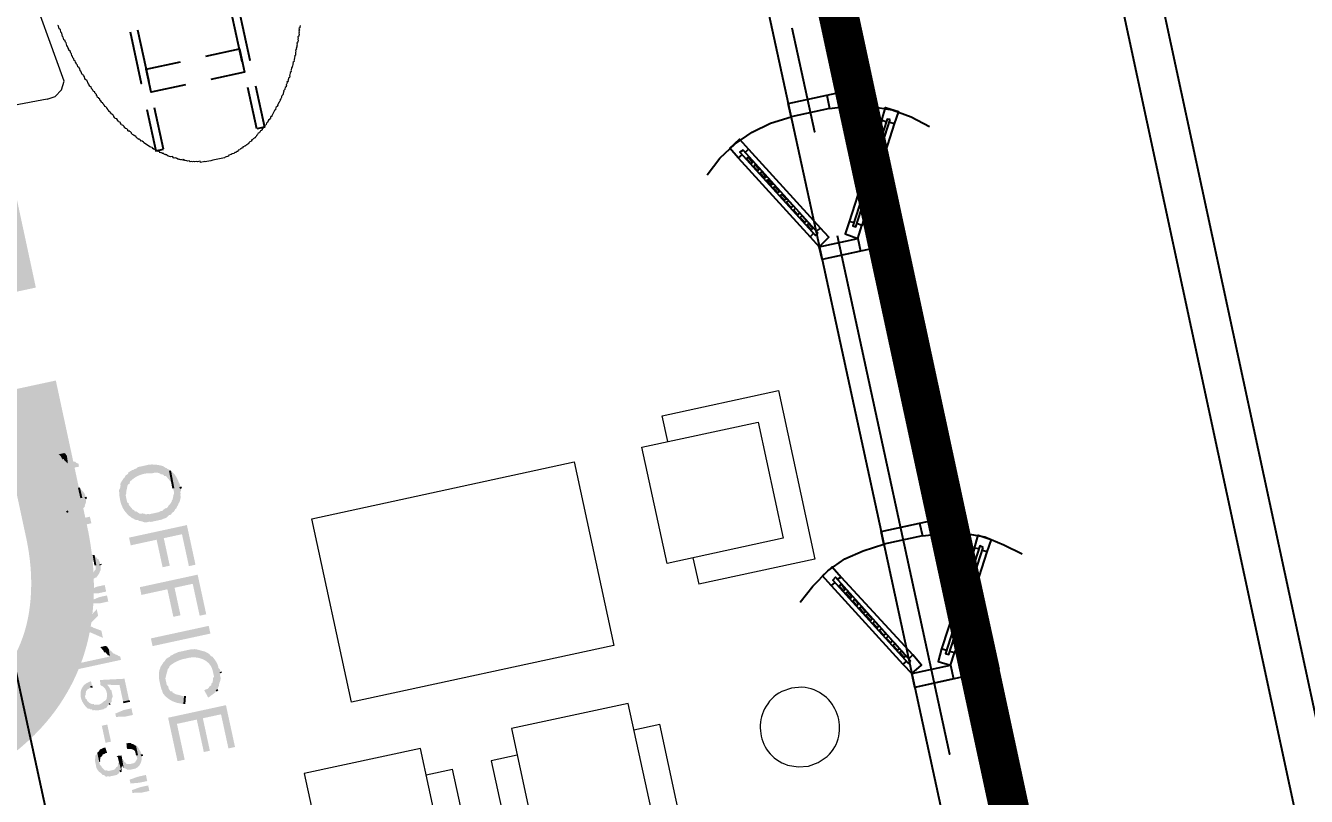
# Model space of a CAD drawing. Header units: inches. Extents: x -48022 to 80112, y -8164 to 5118.
# Drawn here: x 64043.2 to 64236.1, y 1050.1 to 1166.2 of the extents above; entities that cross this region are included whole.
import ezdxf
from ezdxf.xclip import XClip

# ---------------------------------------------------------------- set-up
doc = ezdxf.new("R2010")
doc.units = ezdxf.units.IN
doc.header["$LTSCALE"] = 10
doc.header["$XCLIPFRAME"] = 0
doc.header["$PDMODE"] = 32
doc.linetypes.add('Amconstr', pattern=[9999, 9999, 0])
for name, color, linetype in [('1_DIM', 1, 'Continuous'), ('1_TEXT', 3, 'Continuous'), ('Plot Boundary', 1, 'Continuous'), ('roads & footpath', 161, 'Continuous')]:
    doc.layers.add(name, color=color, linetype=linetype)
doc.styles.add('ARC_IMP 001 1_1', font='ARIALN.TTF', dxfattribs={"height": 0.078125})
doc.styles.get("Standard").update_dxf_attribs({"font": 'sanss___.ttf'})
doc.dimstyles.new('STANDARD_WS', dxfattribs={"dimscale": 180, "dimtxt": 0.18, "dimasz": 0.0625, "dimexe": 0.1875, "dimexo": 0.0625, "dimgap": 0.09375, "dimtad": 0, "dimdec": 0, "dimzin": 3, "dimdsep": 46, "dimlunit": 4, "dimtxsty": 'Standard', "dimblk": 'DOT', "dimcen": 0.09375, "dimadec": 3, "dimazin": 0, "dimtfac": 1, "dimtdec": 0, "dimtofl": 0, "dimtmove": 1, "dimatfit": 3, "dimldrblk": 'CLOSED', "dimfxl": 0, "dimfrac": 2, "dimtolj": 1, "dimtzin": 3, "dimarcsym": 0})

# ---------------------------------------------------------------- blocks, each defined once
blk = doc.blocks.new('pdf plan')
for points in [[(352.71, 417.617), (352.677, 417.601), (352.644, 417.551), (352.627, 417.551), (352.611, 417.518), (352.561, 417.468), (352.545, 417.452), (352.545, 417.452), (352.536, 417.439), (352.528, 417.424), (352.519, 417.408), (352.511, 417.391), (352.502, 417.373), (352.494, 417.354), (352.485, 417.334), (352.477, 417.313), (352.469, 417.292), (352.462, 417.271), (352.454, 417.249), (352.447, 417.227), (352.441, 417.204), (352.435, 417.182), (352.429, 417.16), (352.424, 417.138), (352.42, 417.117), (352.417, 417.096), (352.414, 417.076), (352.412, 417.056), (352.41, 417.038), (352.41, 417.02), (352.411, 417.004), (352.412, 416.989), (352.412, 416.989), (352.412, 416.724), (352.445, 416.658), (352.445, 416.625), (352.462, 416.575), (352.462, 416.542), (352.478, 416.493), (352.495, 416.46), (352.495, 416.426), (352.545, 416.393), (352.578, 416.311), (352.627, 416.278), (352.644, 416.244), (352.693, 416.195), (352.71, 416.178), (352.76, 416.129), (352.793, 416.112), (352.826, 416.112), (352.859, 416.096), (352.908, 416.079), (352.941, 416.046), (352.991, 416.029), (353.057, 416.029), (353.09, 416.013), (353.14, 416.013), (353.14, 416.013), (353.163, 416.011), (353.185, 416.01), (353.208, 416.008), (353.231, 416.008), (353.254, 416.007), (353.276, 416.007), (353.299, 416.008), (353.321, 416.009), (353.344, 416.011), (353.366, 416.013), (353.389, 416.016), (353.411, 416.019), (353.433, 416.023), (353.455, 416.028), (353.477, 416.033), (353.499, 416.039), (353.521, 416.045), (353.542, 416.052), (353.564, 416.06), (353.585, 416.069), (353.606, 416.079), (353.628, 416.089), (353.648, 416.1), (353.669, 416.112), (353.669, 416.112), (353.752, 416.162), (353.785, 416.195), (353.14, 416.195), (353.09, 416.228), (353.057, 416.228), (352.875, 416.311), (352.842, 416.344), (352.826, 416.393), (352.793, 416.393), (352.776, 416.41), (352.776, 416.41), (352.76, 416.437), (352.745, 416.464), (352.731, 416.491), (352.718, 416.518), (352.706, 416.545), (352.695, 416.572), (352.686, 416.599), (352.677, 416.626), (352.669, 416.654), (352.662, 416.681), (352.657, 416.709), (352.652, 416.737), (352.648, 416.765), (352.646, 416.793), (352.644, 416.821), (352.644, 416.85), (352.644, 416.879), (352.646, 416.908), (352.648, 416.937), (352.652, 416.967), (352.657, 416.996), (352.662, 417.027), (352.669, 417.057), (352.677, 417.088), (352.677, 417.088), (352.677, 417.187), (352.71, 417.286), (352.726, 417.303), (352.76, 417.336), (352.776, 417.386), (352.793, 417.402), (352.826, 417.419), (352.842, 417.468), (352.842, 417.468), (352.853, 417.475), (352.863, 417.481), (352.873, 417.486), (352.884, 417.492), (352.894, 417.498), (352.904, 417.503), (352.915, 417.508), (352.925, 417.514), (352.935, 417.519), (352.946, 417.524), (352.956, 417.529), (352.966, 417.535), (352.977, 417.54), (352.987, 417.545), (352.997, 417.55), (353.008, 417.555), (353.018, 417.561), (353.028, 417.566), (353.039, 417.572), (353.049, 417.577), (353.059, 417.583), (353.07, 417.589), (353.08, 417.595), (353.09, 417.601), (353.09, 417.601), (353.239, 417.601)], [(353.239, 417.816), (353.173, 417.816), (353.173, 417.816), (353.154, 417.812), (353.136, 417.808), (353.117, 417.804), (353.099, 417.8), (353.08, 417.796), (353.062, 417.793), (353.044, 417.789), (353.025, 417.785), (353.007, 417.78), (352.989, 417.776), (352.972, 417.771), (352.954, 417.766), (352.936, 417.761), (352.919, 417.755), (352.902, 417.749), (352.885, 417.742), (352.868, 417.735), (352.852, 417.727), (352.836, 417.719), (352.82, 417.71), (352.804, 417.7), (352.789, 417.69), (352.774, 417.679), (352.76, 417.667), (352.76, 417.667), (352.71, 417.617), (353.239, 417.601), (353.372, 417.601), (353.438, 417.568), (353.553, 417.518), (353.587, 417.485), (353.62, 417.468), (353.669, 417.419), (353.686, 417.402), (353.702, 417.369), (353.752, 417.32), (353.768, 417.286), (353.768, 417.237), (353.818, 417.154), (353.818, 417.105), (353.835, 417.038), (353.835, 417.038), (353.835, 417.03), (353.835, 417.022), (353.835, 417.013), (353.835, 417.004), (353.835, 416.995), (353.835, 416.986), (353.835, 416.977), (353.835, 416.967), (353.835, 416.958), (353.835, 416.948), (353.835, 416.939), (353.835, 416.929), (353.835, 416.919), (353.835, 416.909), (353.835, 416.899), (353.835, 416.889), (353.835, 416.879), (353.835, 416.869), (353.835, 416.858), (353.835, 416.848), (353.835, 416.838), (353.835, 416.828), (353.835, 416.817), (353.835, 416.807), (353.835, 416.807), (353.835, 416.757), (353.818, 416.708), (353.818, 416.658), (353.785, 416.608), (353.768, 416.559), (353.768, 416.509), (353.752, 416.476), (353.735, 416.46), (353.686, 416.41), (353.669, 416.393), (353.669, 416.36), (353.62, 416.344), (353.603, 416.311), (353.438, 416.228), (353.388, 416.228), (353.355, 416.195), (353.239, 416.195), (353.785, 416.195), (353.835, 416.228), (353.851, 416.261), (353.901, 416.311), (353.917, 416.344), (353.934, 416.393), (353.967, 416.426), (353.984, 416.476), (354, 416.509), (354.033, 416.559), (354.05, 416.608), (354.05, 416.708), (354.066, 416.757), (354.066, 417.088), (354.05, 417.154), (354.05, 417.187), (354.033, 417.237), (354, 417.286), (353.984, 417.32), (353.984, 417.369), (353.967, 417.386), (353.934, 417.419), (353.917, 417.468), (353.901, 417.485), (353.851, 417.535), (353.835, 417.568), (353.785, 417.601), (353.752, 417.634), (353.702, 417.667), (353.686, 417.683), (353.669, 417.7), (353.537, 417.766), (353.471, 417.766), (353.438, 417.783), (353.388, 417.783), (353.355, 417.816), (353.289, 417.816)], [(355.571, 417.766), (354.38, 417.766), (354.38, 416.029), (354.612, 416.029), (354.612, 416.807), (355.439, 416.807), (355.439, 417.022), (354.612, 417.022), (354.612, 417.568), (355.571, 417.568)], [(357.06, 417.766), (355.869, 417.766), (355.869, 416.029), (356.101, 416.029), (356.101, 416.807), (356.928, 416.807), (356.928, 417.022), (356.101, 417.022), (356.101, 417.568), (357.06, 417.568)], [(357.407, 416.029), (357.639, 416.029), (357.639, 417.766), (357.407, 417.766)], [(358.797, 417.816), (358.73, 417.816), (358.681, 417.783), (358.681, 417.783), (358.664, 417.784), (358.648, 417.785), (358.632, 417.785), (358.616, 417.785), (358.6, 417.783), (358.584, 417.781), (358.569, 417.779), (358.553, 417.775), (358.538, 417.772), (358.523, 417.767), (358.508, 417.763), (358.493, 417.758), (358.478, 417.753), (358.463, 417.747), (358.448, 417.741), (358.433, 417.735), (358.419, 417.729), (358.404, 417.722), (358.389, 417.716), (358.375, 417.709), (358.36, 417.703), (358.346, 417.696), (358.331, 417.69), (358.317, 417.683), (358.317, 417.683), (358.284, 417.634), (358.234, 417.617), (358.234, 417.617), (358.217, 417.601), (358.201, 417.586), (358.186, 417.573), (358.174, 417.56), (358.162, 417.547), (358.152, 417.536), (358.143, 417.524), (358.134, 417.514), (358.127, 417.503), (358.12, 417.493), (358.114, 417.483), (358.108, 417.473), (358.103, 417.462), (358.097, 417.451), (358.092, 417.44), (358.086, 417.429), (358.08, 417.416), (358.074, 417.403), (358.067, 417.389), (358.059, 417.375), (358.051, 417.359), (358.041, 417.341), (358.031, 417.323), (358.019, 417.303), (358.019, 417.303), (358.003, 417.253), (357.986, 417.22), (357.986, 417.171), (357.97, 417.105), (357.97, 417.105), (357.97, 417.09), (357.97, 417.075), (357.97, 417.06), (357.97, 417.045), (357.97, 417.03), (357.97, 417.015), (357.97, 416.999), (357.97, 416.984), (357.97, 416.968), (357.97, 416.952), (357.97, 416.937), (357.97, 416.921), (357.97, 416.904), (357.97, 416.888), (357.97, 416.872), (357.97, 416.856), (357.97, 416.84), (357.97, 416.823), (357.97, 416.807), (357.97, 416.79), (357.97, 416.774), (357.97, 416.757), (357.97, 416.741), (357.97, 416.724), (357.97, 416.724), (357.986, 416.658), (357.986, 416.625), (358.003, 416.575), (358.019, 416.542), (358.019, 416.493), (358.052, 416.46), (358.069, 416.393), (358.085, 416.344), (358.118, 416.311), (358.152, 416.278), (358.168, 416.244), (358.218, 416.195), (358.234, 416.178), (358.764, 416.195), (358.648, 416.195), (358.383, 416.327), (358.367, 416.36), (358.317, 416.393), (358.3, 416.426), (358.3, 416.426), (358.294, 416.437), (358.288, 416.45), (358.282, 416.463), (358.276, 416.478), (358.27, 416.493), (358.264, 416.509), (358.258, 416.526), (358.253, 416.543), (358.247, 416.561), (358.242, 416.58), (358.237, 416.598), (358.232, 416.617), (358.228, 416.635), (358.223, 416.654), (358.219, 416.672), (358.216, 416.69), (358.213, 416.707), (358.21, 416.724), (358.207, 416.74), (358.205, 416.756), (358.203, 416.77), (358.202, 416.784), (358.201, 416.796), (358.201, 416.807), (358.201, 416.807), (358.201, 416.956), (358.201, 416.956), (358.2, 416.993), (358.201, 417.031), (358.205, 417.069), (358.211, 417.107), (358.218, 417.145), (358.228, 417.182), (358.24, 417.219), (358.254, 417.255), (358.27, 417.291), (358.288, 417.325), (358.308, 417.358), (358.329, 417.39), (358.353, 417.42), (358.379, 417.449), (358.406, 417.475), (358.435, 417.5), (358.466, 417.522), (358.499, 417.542), (358.533, 417.559), (358.569, 417.574), (358.607, 417.585), (358.647, 417.594), (358.688, 417.599), (358.73, 417.601), (358.73, 417.601), (358.764, 417.601), (359.293, 417.617), (359.26, 417.634), (359.21, 417.667), (359.194, 417.683), (359.144, 417.7), (359.111, 417.717), (359.061, 417.75), (359.028, 417.766), (358.979, 417.783), (358.879, 417.783), (358.83, 417.816)], [(359.293, 417.617), (358.764, 417.601), (358.896, 417.601), (358.929, 417.568), (358.979, 417.551), (359.028, 417.535), (359.061, 417.518), (359.078, 417.485), (359.127, 417.468), (359.144, 417.419), (359.177, 417.386), (359.21, 417.336), (359.21, 417.303), (359.227, 417.237), (359.458, 417.303), (359.458, 417.32), (359.458, 417.32), (359.454, 417.328), (359.45, 417.336), (359.446, 417.345), (359.442, 417.354), (359.438, 417.363), (359.433, 417.372), (359.429, 417.381), (359.425, 417.39), (359.421, 417.399), (359.417, 417.408), (359.413, 417.418), (359.409, 417.427), (359.404, 417.436), (359.4, 417.446), (359.396, 417.455), (359.392, 417.464), (359.388, 417.473), (359.384, 417.482), (359.38, 417.491), (359.376, 417.5), (359.371, 417.509), (359.367, 417.518), (359.363, 417.526), (359.359, 417.535), (359.359, 417.535), (359.326, 417.568)], [(361.046, 417.766), (359.789, 417.766), (359.789, 416.029), (361.096, 416.029), (361.096, 416.244), (360.021, 416.244), (360.021, 416.84), (360.996, 416.84), (360.996, 417.022), (360.021, 417.022), (360.021, 417.568), (361.046, 417.568)], [(359.276, 416.641), (359.26, 416.575), (359.26, 416.575), (359.252, 416.565), (359.244, 416.554), (359.237, 416.542), (359.23, 416.53), (359.224, 416.518), (359.217, 416.506), (359.211, 416.494), (359.205, 416.481), (359.199, 416.468), (359.193, 416.456), (359.187, 416.443), (359.181, 416.431), (359.175, 416.418), (359.168, 416.406), (359.162, 416.394), (359.154, 416.383), (359.147, 416.372), (359.139, 416.361), (359.13, 416.351), (359.121, 416.342), (359.111, 416.333), (359.101, 416.325), (359.09, 416.317), (359.078, 416.311), (359.078, 416.311), (359.061, 416.311), (359.045, 416.261), (358.962, 416.228), (358.896, 416.228), (358.846, 416.195), (358.764, 416.195), (358.234, 416.178), (358.284, 416.129), (358.317, 416.112), (358.317, 416.112), (358.34, 416.096), (358.363, 416.082), (358.387, 416.07), (358.412, 416.059), (358.436, 416.049), (358.461, 416.041), (358.487, 416.034), (358.512, 416.028), (358.538, 416.023), (358.564, 416.019), (358.59, 416.015), (358.617, 416.013), (358.643, 416.011), (358.67, 416.01), (358.696, 416.009), (358.722, 416.009), (358.749, 416.009), (358.775, 416.01), (358.801, 416.01), (358.827, 416.011), (358.853, 416.012), (358.879, 416.012), (358.904, 416.013), (358.929, 416.013), (358.929, 416.013), (358.979, 416.029), (359.045, 416.029), (359.045, 416.029), (359.069, 416.04), (359.093, 416.052), (359.117, 416.064), (359.14, 416.077), (359.162, 416.091), (359.184, 416.106), (359.205, 416.122), (359.225, 416.138), (359.245, 416.155), (359.265, 416.172), (359.283, 416.191), (359.301, 416.209), (359.318, 416.229), (359.335, 416.249), (359.351, 416.269), (359.366, 416.29), (359.38, 416.312), (359.394, 416.334), (359.406, 416.357), (359.418, 416.38), (359.43, 416.403), (359.44, 416.427), (359.45, 416.451), (359.458, 416.476), (359.458, 416.476), (359.491, 416.542), (359.491, 416.575)], [(352.032, 415.037), (351.933, 415.037), (351.916, 414.987), (351.866, 414.954), (351.85, 414.905), (351.817, 414.888), (351.784, 414.839), (351.767, 414.839), (351.734, 414.822), (351.718, 414.806), (351.668, 414.772), (351.651, 414.756), (351.866, 414.739), (351.866, 413.681), (352.032, 413.681)], [(352.627, 414.905), (352.611, 414.888), (352.578, 414.839), (352.578, 414.822), (352.545, 414.772), (352.545, 414.739), (352.528, 414.723), (352.495, 414.673), (352.495, 414.607), (352.478, 414.574), (352.478, 414.442), (352.462, 414.392), (352.462, 414.21), (352.478, 414.16), (352.478, 414.078), (352.495, 414.045), (352.495, 413.979), (352.528, 413.929), (352.545, 413.912), (352.545, 413.896), (352.561, 413.846), (352.578, 413.83), (352.611, 413.813), (352.627, 413.764), (352.677, 413.747), (352.71, 413.697), (352.76, 413.697), (352.793, 413.681), (352.826, 413.681), (352.826, 413.681), (352.838, 413.675), (352.851, 413.67), (352.864, 413.666), (352.878, 413.663), (352.891, 413.66), (352.905, 413.658), (352.919, 413.657), (352.934, 413.656), (352.948, 413.656), (352.962, 413.657), (352.977, 413.658), (352.991, 413.66), (353.006, 413.662), (353.02, 413.665), (353.034, 413.669), (353.049, 413.672), (353.063, 413.676), (353.077, 413.681), (353.091, 413.686), (353.104, 413.691), (353.118, 413.696), (353.131, 413.702), (353.144, 413.708), (353.157, 413.714), (353.157, 413.714), (353.173, 413.747), (353.223, 413.764), (353.239, 413.78), (352.908, 413.78), (352.859, 413.813), (352.826, 413.813), (352.793, 413.83), (352.793, 413.846), (352.76, 413.863), (352.76, 413.863), (352.744, 413.88), (352.729, 413.898), (352.715, 413.917), (352.703, 413.936), (352.692, 413.957), (352.683, 413.977), (352.675, 413.999), (352.668, 414.021), (352.662, 414.043), (352.658, 414.065), (352.655, 414.088), (352.654, 414.111), (352.654, 414.134), (352.656, 414.156), (352.659, 414.179), (352.664, 414.201), (352.67, 414.223), (352.678, 414.244), (352.688, 414.265), (352.699, 414.285), (352.711, 414.305), (352.726, 414.324), (352.742, 414.342), (352.76, 414.359), (352.76, 414.359), (352.776, 414.375), (352.627, 414.375), (352.627, 414.491), (352.644, 414.524), (352.644, 414.64), (352.677, 414.657), (352.677, 414.69), (352.693, 414.723), (352.693, 414.723), (352.703, 414.737), (352.712, 414.749), (352.719, 414.76), (352.726, 414.77), (352.732, 414.778), (352.738, 414.786), (352.743, 414.793), (352.747, 414.799), (352.752, 414.804), (352.756, 414.809), (352.76, 414.814), (352.764, 414.818), (352.768, 414.822), (352.772, 414.826), (352.777, 414.83), (352.783, 414.834), (352.789, 414.839), (352.796, 414.844), (352.803, 414.849), (352.812, 414.855), (352.822, 414.862), (352.833, 414.87), (352.845, 414.878), (352.859, 414.888), (352.859, 414.888), (352.908, 414.888), (352.941, 414.905)], [(352.941, 415.037), (352.925, 415.037), (352.925, 415.037), (352.914, 415.037), (352.904, 415.036), (352.893, 415.035), (352.881, 415.033), (352.87, 415.031), (352.858, 415.028), (352.847, 415.025), (352.835, 415.022), (352.823, 415.018), (352.812, 415.014), (352.8, 415.009), (352.789, 415.004), (352.777, 414.999), (352.766, 414.993), (352.755, 414.987), (352.745, 414.981), (352.735, 414.974), (352.725, 414.967), (352.716, 414.96), (352.707, 414.953), (352.698, 414.945), (352.691, 414.937), (352.683, 414.929), (352.677, 414.921), (352.677, 414.921), (352.627, 414.905), (352.941, 414.905), (352.991, 414.888), (353.008, 414.888), (353.057, 414.872), (353.074, 414.839), (353.107, 414.822), (353.14, 414.806), (353.14, 414.756), (353.157, 414.739), (353.173, 414.673), (353.322, 414.69), (353.322, 414.756), (353.305, 414.806), (353.305, 414.822), (353.289, 414.872), (353.256, 414.888), (353.239, 414.921), (353.223, 414.954), (353.206, 414.954), (353.157, 414.971), (353.14, 414.987), (353.09, 415.021), (353.074, 415.021), (353.024, 415.037), (352.991, 415.037)], [(353.587, 414.541), (353.537, 414.806), (353.537, 415.037), (353.735, 415.037), (353.735, 414.806), (353.686, 414.541)], [(354.662, 414.905), (354.645, 414.872), (354.612, 414.839), (354.595, 414.806), (354.595, 414.756), (354.579, 414.739), (354.579, 414.723), (354.562, 414.69), (354.562, 414.64), (354.529, 414.59), (354.529, 414.59), (354.529, 414.582), (354.529, 414.574), (354.529, 414.566), (354.529, 414.557), (354.529, 414.549), (354.529, 414.541), (354.529, 414.533), (354.529, 414.524), (354.529, 414.516), (354.529, 414.508), (354.529, 414.5), (354.529, 414.491), (354.529, 414.483), (354.529, 414.475), (354.529, 414.466), (354.529, 414.458), (354.529, 414.45), (354.529, 414.442), (354.529, 414.433), (354.529, 414.425), (354.529, 414.417), (354.529, 414.409), (354.529, 414.4), (354.529, 414.392), (354.529, 414.392), (354.529, 414.227), (354.529, 414.227), (354.528, 414.205), (354.526, 414.186), (354.526, 414.17), (354.526, 414.156), (354.527, 414.143), (354.528, 414.133), (354.529, 414.123), (354.531, 414.116), (354.533, 414.109), (354.535, 414.104), (354.537, 414.099), (354.54, 414.094), (354.542, 414.09), (354.545, 414.086), (354.548, 414.083), (354.55, 414.078), (354.553, 414.074), (354.555, 414.068), (354.557, 414.062), (354.559, 414.055), (354.56, 414.047), (354.561, 414.037), (354.562, 414.025), (354.562, 414.012), (354.562, 414.012), (354.579, 413.995), (354.579, 413.962), (354.595, 413.929), (354.595, 413.896), (354.612, 413.863), (354.612, 413.846), (354.645, 413.83), (354.662, 413.813), (354.695, 413.764), (354.728, 413.714), (354.744, 413.714), (354.794, 413.697), (354.794, 413.697), (354.798, 413.693), (354.803, 413.69), (354.808, 413.686), (354.813, 413.683), (354.819, 413.681), (354.824, 413.678), (354.831, 413.676), (354.837, 413.674), (354.843, 413.672), (354.85, 413.671), (354.857, 413.67), (354.864, 413.668), (354.872, 413.667), (354.879, 413.667), (354.887, 413.666), (354.894, 413.665), (354.902, 413.665), (354.91, 413.665), (354.918, 413.665), (354.926, 413.664), (354.935, 413.664), (354.943, 413.664), (354.951, 413.664), (354.959, 413.664), (354.959, 413.664), (355.042, 413.664), (355.092, 413.681), (355.125, 413.681), (355.141, 413.697), (355.191, 413.714), (355.207, 413.747), (355.257, 413.764), (355.274, 413.78), (354.959, 413.78), (354.91, 413.813), (354.893, 413.813), (354.844, 413.83), (354.827, 413.846), (354.811, 413.863), (354.761, 413.912), (354.761, 413.929), (354.744, 413.962), (354.744, 413.979), (354.728, 413.995), (354.728, 413.995), (354.728, 414.012), (354.727, 414.027), (354.726, 414.04), (354.725, 414.05), (354.724, 414.059), (354.723, 414.066), (354.721, 414.073), (354.719, 414.078), (354.717, 414.082), (354.715, 414.086), (354.713, 414.09), (354.711, 414.094), (354.709, 414.099), (354.707, 414.104), (354.705, 414.109), (354.703, 414.116), (354.702, 414.125), (354.7, 414.135), (354.698, 414.146), (354.697, 414.16), (354.696, 414.177), (354.695, 414.196), (354.695, 414.218), (354.695, 414.243), (354.695, 414.243), (354.695, 414.425), (354.695, 414.425), (354.695, 414.456), (354.695, 414.482), (354.696, 414.504), (354.697, 414.522), (354.698, 414.536), (354.7, 414.548), (354.702, 414.556), (354.703, 414.563), (354.705, 414.568), (354.707, 414.571), (354.709, 414.573), (354.711, 414.574), (354.713, 414.575), (354.715, 414.576), (354.717, 414.577), (354.719, 414.579), (354.721, 414.583), (354.723, 414.588), (354.724, 414.595), (354.725, 414.604), (354.726, 414.616), (354.727, 414.632), (354.728, 414.65), (354.728, 414.673), (354.728, 414.673), (354.744, 414.69), (354.744, 414.739), (354.761, 414.756), (354.761, 414.772), (354.794, 414.806), (354.827, 414.839), (354.844, 414.872), (354.893, 414.888), (354.959, 414.888)], [(354.959, 415.037), (354.893, 415.037), (354.844, 415.021), (354.811, 415.021), (354.794, 414.987), (354.744, 414.971), (354.728, 414.954), (354.678, 414.921), (354.662, 414.905), (354.959, 414.888), (355.042, 414.888), (355.092, 414.872), (355.108, 414.839), (355.125, 414.822), (355.174, 414.772), (355.174, 414.756), (355.191, 414.739), (355.191, 414.723), (355.207, 414.69), (355.207, 414.607), (355.224, 414.59), (355.224, 414.392), (355.224, 414.392), (355.224, 414.382), (355.224, 414.371), (355.224, 414.361), (355.224, 414.351), (355.224, 414.34), (355.224, 414.33), (355.224, 414.32), (355.224, 414.309), (355.224, 414.299), (355.224, 414.289), (355.224, 414.278), (355.224, 414.268), (355.224, 414.258), (355.224, 414.247), (355.224, 414.237), (355.224, 414.227), (355.224, 414.216), (355.224, 414.206), (355.224, 414.196), (355.224, 414.185), (355.224, 414.175), (355.224, 414.165), (355.224, 414.154), (355.224, 414.144), (355.224, 414.144), (355.224, 414.111), (355.207, 414.061), (355.207, 414.061), (355.209, 414.05), (355.211, 414.04), (355.212, 414.031), (355.213, 414.024), (355.214, 414.018), (355.214, 414.012), (355.214, 414.008), (355.214, 414.004), (355.213, 414.001), (355.212, 413.998), (355.211, 413.996), (355.21, 413.993), (355.208, 413.99), (355.206, 413.987), (355.204, 413.984), (355.201, 413.98), (355.199, 413.976), (355.196, 413.971), (355.193, 413.964), (355.189, 413.957), (355.186, 413.948), (355.182, 413.938), (355.178, 413.926), (355.174, 413.912), (355.174, 413.912), (355.141, 413.896), (355.125, 413.863), (355.108, 413.83), (355.059, 413.83), (355.042, 413.813), (354.992, 413.78), (354.959, 413.78), (355.274, 413.78), (355.29, 413.83), (355.323, 413.846), (355.323, 413.896), (355.34, 413.929), (355.356, 413.962), (355.356, 413.995), (355.373, 414.045), (355.373, 414.111), (355.406, 414.144), (355.406, 414.144), (355.406, 414.156), (355.406, 414.168), (355.406, 414.18), (355.406, 414.192), (355.406, 414.204), (355.406, 414.216), (355.406, 414.227), (355.406, 414.239), (355.406, 414.25), (355.406, 414.262), (355.406, 414.273), (355.406, 414.285), (355.406, 414.296), (355.406, 414.307), (355.406, 414.319), (355.406, 414.33), (355.406, 414.342), (355.406, 414.353), (355.406, 414.365), (355.406, 414.377), (355.406, 414.389), (355.406, 414.401), (355.406, 414.413), (355.406, 414.425), (355.406, 414.425), (355.406, 414.574), (355.373, 414.607), (355.373, 414.657), (355.356, 414.69), (355.356, 414.739), (355.34, 414.756), (355.323, 414.806), (355.323, 414.839), (355.323, 414.839), (355.308, 414.856), (355.294, 414.871), (355.283, 414.884), (355.273, 414.896), (355.264, 414.905), (355.257, 414.914), (355.251, 414.92), (355.246, 414.926), (355.242, 414.931), (355.238, 414.935), (355.234, 414.939), (355.23, 414.942), (355.227, 414.945), (355.223, 414.948), (355.218, 414.951), (355.213, 414.955), (355.207, 414.959), (355.2, 414.964), (355.192, 414.97), (355.182, 414.977), (355.171, 414.986), (355.157, 414.995), (355.142, 415.007), (355.125, 415.021), (355.125, 415.021), (355.092, 415.021), (355.042, 415.037), (354.992, 415.037)], [(355.786, 415.037), (355.588, 415.037), (355.588, 414.806), (355.637, 414.541), (355.737, 414.541), (355.786, 414.806)], [(356.084, 415.037), (355.902, 415.037), (355.902, 414.806), (355.952, 414.541), (356.034, 414.541), (356.084, 414.806)], [(357.837, 415.037), (357.738, 415.037), (357.705, 414.987), (357.688, 414.971), (357.672, 414.954), (357.639, 414.905), (357.622, 414.888), (357.589, 414.839), (357.556, 414.839), (357.523, 414.806), (357.473, 414.772), (357.457, 414.756), (357.672, 414.739), (357.672, 413.681), (357.837, 413.681)], [(359.078, 415.021), (358.4, 415.021), (358.284, 414.309), (358.433, 414.293), (358.449, 414.309), (358.449, 414.309), (358.458, 414.319), (358.466, 414.329), (358.474, 414.338), (358.483, 414.347), (358.491, 414.355), (358.499, 414.362), (358.508, 414.369), (358.517, 414.376), (358.525, 414.382), (358.534, 414.388), (358.543, 414.393), (358.553, 414.398), (358.562, 414.403), (358.572, 414.407), (358.581, 414.41), (358.591, 414.413), (358.602, 414.416), (358.612, 414.419), (358.623, 414.421), (358.634, 414.422), (358.645, 414.424), (358.657, 414.424), (358.669, 414.425), (358.681, 414.425), (358.681, 414.425), (359.028, 414.442), (358.995, 414.491), (358.466, 414.491), (358.549, 414.839), (359.078, 414.839)], [(359.342, 414.541), (359.293, 414.806), (359.293, 415.037), (359.491, 415.037), (359.491, 414.806), (359.442, 414.541)], [(360.384, 414.905), (360.351, 414.888), (360.335, 414.872), (360.318, 414.822), (360.285, 414.806), (360.269, 414.756), (360.269, 414.673), (360.418, 414.657), (360.434, 414.673), (360.434, 414.673), (360.438, 414.691), (360.442, 414.708), (360.446, 414.724), (360.45, 414.74), (360.454, 414.754), (360.458, 414.767), (360.462, 414.78), (360.467, 414.791), (360.472, 414.802), (360.478, 414.812), (360.483, 414.822), (360.49, 414.83), (360.497, 414.838), (360.505, 414.846), (360.513, 414.852), (360.522, 414.858), (360.532, 414.864), (360.543, 414.869), (360.555, 414.873), (360.568, 414.877), (360.583, 414.88), (360.598, 414.883), (360.615, 414.886), (360.633, 414.888), (360.633, 414.888), (360.666, 414.905)], [(360.666, 415.037), (360.633, 415.037), (360.633, 415.037), (360.626, 415.035), (360.618, 415.033), (360.61, 415.03), (360.6, 415.028), (360.591, 415.025), (360.58, 415.022), (360.569, 415.019), (360.558, 415.016), (360.546, 415.012), (360.534, 415.009), (360.522, 415.005), (360.511, 415.002), (360.499, 414.998), (360.487, 414.995), (360.476, 414.991), (360.465, 414.987), (360.454, 414.983), (360.444, 414.979), (360.435, 414.975), (360.426, 414.971), (360.418, 414.967), (360.412, 414.963), (360.406, 414.959), (360.401, 414.954), (360.401, 414.954), (360.384, 414.905), (360.666, 414.905), (360.699, 414.888), (360.699, 414.888), (360.712, 414.888), (360.724, 414.888), (360.734, 414.889), (360.743, 414.889), (360.751, 414.889), (360.757, 414.89), (360.762, 414.89), (360.767, 414.889), (360.771, 414.889), (360.774, 414.888), (360.777, 414.887), (360.779, 414.886), (360.782, 414.884), (360.785, 414.882), (360.787, 414.879), (360.791, 414.876), (360.794, 414.872), (360.799, 414.867), (360.804, 414.862), (360.81, 414.856), (360.817, 414.849), (360.826, 414.841), (360.836, 414.832), (360.848, 414.822), (360.848, 414.822), (360.864, 414.806), (360.881, 414.756), (360.881, 414.64), (360.864, 414.59), (360.864, 414.574), (360.848, 414.541), (360.798, 414.524), (360.798, 414.508), (360.765, 414.491), (360.732, 414.491), (360.699, 414.458), (360.616, 414.458), (360.947, 414.442), (360.963, 414.458), (360.996, 414.508), (361.013, 414.524), (361.029, 414.541), (361.029, 414.574), (361.046, 414.607), (361.046, 414.772), (361.029, 414.822), (361.029, 414.822), (361.025, 414.834), (361.02, 414.846), (361.013, 414.858), (361.007, 414.87), (360.999, 414.881), (360.991, 414.893), (360.982, 414.903), (360.973, 414.914), (360.963, 414.924), (360.952, 414.934), (360.941, 414.943), (360.93, 414.952), (360.919, 414.961), (360.907, 414.969), (360.895, 414.977), (360.882, 414.984), (360.87, 414.99), (360.857, 414.996), (360.845, 415.002), (360.832, 415.007), (360.819, 415.011), (360.806, 415.015), (360.794, 415.018), (360.781, 415.021), (360.781, 415.021), (360.732, 415.037), (360.715, 415.037)], [(361.476, 415.037), (361.294, 415.037), (361.294, 414.806), (361.327, 414.541), (361.443, 414.541), (361.476, 414.806)], [(361.774, 415.037), (361.608, 415.037), (361.608, 414.806), (361.641, 414.541), (361.724, 414.541), (361.774, 414.806)], [(351.651, 414.756), (351.618, 414.739), (351.569, 414.723), (351.552, 414.69), (351.552, 414.524), (351.569, 414.541), (351.618, 414.574), (351.651, 414.59), (351.668, 414.59), (351.718, 414.607), (351.718, 414.64), (351.767, 414.657), (351.784, 414.673), (351.817, 414.69), (351.85, 414.723), (351.866, 414.739)], [(352.975, 414.541), (352.842, 414.541), (352.826, 414.524), (352.776, 414.508), (352.76, 414.508), (352.726, 414.491), (352.71, 414.458), (352.677, 414.442), (352.644, 414.392), (352.627, 414.375), (352.826, 414.375), (352.859, 414.392), (352.925, 414.392), (353.239, 414.442), (353.223, 414.442), (353.206, 414.491), (353.157, 414.508), (353.14, 414.508), (353.09, 414.524), (353.074, 414.541), (352.991, 414.541)], [(356.431, 414.657), (356.233, 414.657), (356.564, 414.194), (356.646, 414.061), (356.713, 413.979), (356.911, 413.681), (357.11, 413.681), (356.762, 414.194), (356.646, 414.309), (356.646, 414.342), (356.63, 414.359), (356.613, 414.392), (356.58, 414.425)], [(357.093, 414.657), (356.878, 414.657), (356.729, 414.425), (356.713, 414.425), (356.696, 414.375), (356.68, 414.359), (356.646, 414.309), (356.762, 414.194)], [(357.457, 414.756), (357.374, 414.723), (357.341, 414.69), (357.341, 414.524), (357.374, 414.541), (357.457, 414.59), (357.473, 414.59), (357.523, 414.607), (357.523, 414.64), (357.556, 414.657), (357.589, 414.673), (357.622, 414.69), (357.639, 414.723), (357.672, 414.739)], [(358.73, 414.574), (358.648, 414.574), (358.615, 414.541), (358.582, 414.541), (358.532, 414.524), (358.515, 414.508), (358.466, 414.491), (358.995, 414.491), (358.979, 414.508), (358.929, 414.524), (358.912, 414.524), (358.83, 414.574), (358.764, 414.574)], [(353.239, 414.442), (352.925, 414.392), (353.024, 414.392), (353.057, 414.375), (353.09, 414.359), (353.107, 414.342), (353.107, 414.309), (353.14, 414.293), (353.157, 414.243), (353.173, 414.227), (353.173, 413.995), (353.157, 413.979), (353.157, 413.929), (353.14, 413.912), (353.107, 413.863), (353.09, 413.863), (353.074, 413.83), (353.024, 413.813), (353.008, 413.813), (352.975, 413.78), (352.925, 413.78), (353.239, 413.78), (353.239, 413.78), (353.255, 413.799), (353.27, 413.82), (353.283, 413.842), (353.296, 413.865), (353.307, 413.89), (353.317, 413.915), (353.325, 413.941), (353.333, 413.967), (353.339, 413.995), (353.344, 414.022), (353.348, 414.05), (353.351, 414.078), (353.352, 414.106), (353.353, 414.133), (353.352, 414.161), (353.349, 414.188), (353.346, 414.215), (353.342, 414.241), (353.336, 414.266), (353.329, 414.29), (353.321, 414.313), (353.311, 414.335), (353.301, 414.356), (353.289, 414.375), (353.289, 414.375), (353.256, 414.392)], [(353.884, 414.078), (354.38, 414.078), (354.38, 414.243), (353.884, 414.243)], [(356.564, 414.194), (356.2, 413.681), (356.398, 413.681), (356.646, 414.061)], [(359.028, 414.442), (358.681, 414.425), (358.697, 414.425), (358.697, 414.425), (358.707, 414.425), (358.717, 414.425), (358.726, 414.424), (358.734, 414.424), (358.742, 414.423), (358.749, 414.422), (358.756, 414.421), (358.763, 414.42), (358.769, 414.418), (358.776, 414.416), (358.782, 414.415), (358.788, 414.413), (358.795, 414.411), (358.801, 414.408), (358.807, 414.406), (358.814, 414.403), (358.821, 414.4), (358.828, 414.397), (358.835, 414.394), (358.843, 414.391), (358.851, 414.387), (358.86, 414.383), (358.869, 414.38), (358.879, 414.375), (358.879, 414.375), (358.896, 414.342), (358.912, 414.342), (358.912, 414.293), (358.929, 414.276), (358.929, 414.276), (358.939, 414.257), (358.947, 414.239), (358.955, 414.223), (358.961, 414.208), (358.967, 414.195), (358.971, 414.183), (358.975, 414.173), (358.978, 414.163), (358.98, 414.154), (358.982, 414.145), (358.982, 414.137), (358.983, 414.129), (358.982, 414.122), (358.982, 414.114), (358.981, 414.106), (358.979, 414.097), (358.977, 414.088), (358.975, 414.079), (358.973, 414.068), (358.971, 414.056), (358.969, 414.043), (358.966, 414.029), (358.964, 414.013), (358.962, 413.995), (358.962, 413.995), (358.929, 413.979), (358.929, 413.929), (358.912, 413.912), (358.896, 413.896), (358.879, 413.863), (358.846, 413.846), (358.83, 413.83), (358.797, 413.813), (358.764, 413.813), (358.73, 413.78), (358.681, 413.78), (359.028, 413.78), (359.045, 413.83), (359.061, 413.846), (359.078, 413.896), (359.111, 413.912), (359.111, 413.962), (359.127, 413.995), (359.127, 414.012), (359.144, 414.061), (359.144, 414.227), (359.127, 414.276), (359.127, 414.293), (359.111, 414.342), (359.078, 414.359), (359.061, 414.392), (359.045, 414.425)], [(359.607, 414.078), (360.12, 414.078), (360.12, 414.243), (359.607, 414.243)], [(361.013, 414.359), (360.699, 414.342), (360.765, 414.342), (360.781, 414.309), (360.814, 414.309), (360.848, 414.293), (360.881, 414.276), (360.881, 414.243), (360.914, 414.21), (360.93, 414.194), (360.947, 414.144), (360.947, 413.995), (360.93, 413.962), (360.914, 413.929), (360.914, 413.896), (360.864, 413.863), (360.848, 413.846), (360.814, 413.83), (360.781, 413.813), (360.765, 413.813), (360.715, 413.78), (360.351, 413.78), (360.384, 413.764), (360.401, 413.747), (360.418, 413.714), (360.467, 413.697), (360.484, 413.697), (360.517, 413.681), (360.566, 413.664), (360.666, 413.664), (360.666, 413.664), (360.681, 413.664), (360.695, 413.664), (360.708, 413.664), (360.719, 413.663), (360.73, 413.663), (360.739, 413.662), (360.747, 413.662), (360.754, 413.662), (360.761, 413.662), (360.768, 413.662), (360.774, 413.662), (360.779, 413.662), (360.785, 413.663), (360.791, 413.664), (360.797, 413.665), (360.803, 413.667), (360.81, 413.669), (360.817, 413.671), (360.825, 413.674), (360.834, 413.678), (360.844, 413.682), (360.855, 413.686), (360.867, 413.691), (360.881, 413.697), (360.881, 413.697), (360.914, 413.714), (360.947, 413.747), (360.963, 413.764), (360.996, 413.78), (361.013, 413.78), (361.029, 413.813), (361.046, 413.846), (361.079, 413.863), (361.096, 413.896), (361.096, 413.929), (361.112, 413.979), (361.112, 414.21), (361.096, 414.227), (361.079, 414.276), (361.046, 414.293), (361.029, 414.309)], [(360.583, 414.458), (360.566, 414.309), (360.616, 414.342), (360.699, 414.342), (361.013, 414.359), (360.996, 414.375), (360.947, 414.375), (360.914, 414.392), (360.881, 414.425), (360.914, 414.425), (360.947, 414.442), (360.616, 414.458)], [(358.433, 414.045), (358.267, 414.045), (358.267, 414.012), (358.267, 414.012), (358.275, 413.966), (358.287, 413.923), (358.301, 413.884), (358.319, 413.847), (358.339, 413.814), (358.362, 413.784), (358.388, 413.758), (358.416, 413.734), (358.445, 413.714), (358.477, 413.696), (358.51, 413.682), (358.544, 413.67), (358.58, 413.662), (358.617, 413.657), (358.654, 413.654), (358.692, 413.655), (358.731, 413.659), (358.77, 413.665), (358.808, 413.674), (358.847, 413.687), (358.885, 413.702), (358.923, 413.719), (358.959, 413.74), (358.995, 413.764), (358.995, 413.764), (359.028, 413.78), (358.648, 413.78), (358.615, 413.813), (358.582, 413.813), (358.549, 413.83), (358.515, 413.846), (358.499, 413.863), (358.466, 413.912), (358.466, 413.929), (358.449, 413.979), (358.433, 413.995)], [(360.418, 414.061), (360.252, 414.045), (360.252, 413.979), (360.269, 413.929), (360.269, 413.912), (360.285, 413.863), (360.318, 413.846), (360.335, 413.813), (360.351, 413.78), (360.666, 413.78), (360.633, 413.78), (360.616, 413.813), (360.566, 413.813), (360.55, 413.83), (360.5, 413.846), (360.484, 413.896), (360.434, 413.929), (360.434, 413.979), (360.418, 414.012)]]:
    blk.add_hatch(color=250).paths.add_polyline_path(points)
at = {"color": 250, "linetype": 'Continuous', "lineweight": 9}
blk.add_line((344.076, 420.925), (344.076, 420.876), dxfattribs=at)
at = {"color": 250, "linetype": 'Continuous', "lineweight": -2}
for p, q in [((352.71, 417.617), (353.239, 417.601)), ((353.239, 417.816), (353.289, 417.816)), ((358.797, 417.816), (358.83, 417.816)), ((359.293, 417.617), (359.326, 417.568)), ((359.276, 416.641), (359.491, 416.575)), ((352.627, 414.905), (352.941, 414.905)), ((352.941, 415.037), (352.991, 415.037)), ((354.662, 414.905), (354.959, 414.888)), ((354.959, 415.037), (354.992, 415.037)), ((359.078, 415.021), (359.078, 414.839)), ((360.384, 414.905), (360.666, 414.905)), ((360.666, 415.037), (360.715, 415.037)), ((353.239, 414.442), (353.256, 414.392)), ((359.028, 414.442), (359.045, 414.425)), ((361.013, 414.359), (361.029, 414.309)), ((358.433, 414.045), (358.433, 413.995))]:
    blk.add_line(p, q, dxfattribs=at)
for points in [[(346.425, 438.788), (346.474, 439.4), (346.623, 439.996), (346.855, 440.575), (347.169, 441.071), (347.566, 441.534)], [(359.26, 438.788), (359.326, 439.4), (359.442, 439.996), (359.673, 440.575), (360.021, 441.071), (360.401, 441.534)], [(347.169, 440.327), (347.086, 440.211), (346.739, 440.393), (346.938, 440.74), (347.268, 440.542), (347.202, 440.426)], [(347.268, 440.542), (349.981, 438.987), (349.981, 438.987)], [(359.987, 440.327), (359.938, 440.211), (359.591, 440.393), (359.789, 440.74), (360.12, 440.542), (360.054, 440.426)], [(360.12, 440.542), (362.816, 438.987), (362.816, 438.987)], [(347.086, 440.211), (349.799, 438.639), (349.799, 438.639)], [(359.938, 440.211), (362.617, 438.639), (362.617, 438.639)], [(349.849, 438.772), (349.799, 438.639), (350.113, 438.458), (350.328, 438.788), (349.981, 438.987), (349.898, 438.855)], [(362.7, 438.772), (362.617, 438.639), (362.965, 438.458), (363.147, 438.788), (362.816, 438.987), (362.75, 438.855)], [(343.878, 438.209), (347.004, 438.209), (347.004, 438.209)], [(350.113, 438.209), (365.694, 438.209), (365.694, 438.209)], [(349.898, 437.564), (349.981, 437.432), (350.328, 437.631), (350.113, 437.961), (349.799, 437.779), (349.849, 437.647)], [(362.75, 437.564), (362.816, 437.432), (363.147, 437.631), (362.965, 437.961), (362.617, 437.779), (362.7, 437.647)], [(346.028, 437.631), (350.709, 437.631), (350.709, 437.631)], [(347.566, 434.868), (347.169, 435.332), (346.855, 435.861), (346.623, 436.423), (346.474, 437.002), (346.425, 437.631)], [(347.086, 436.208), (349.799, 437.779), (349.799, 437.779)], [(347.268, 435.861), (349.981, 437.432), (349.981, 437.432)], [(358.879, 437.631), (363.56, 437.631), (363.56, 437.631)], [(360.401, 434.868), (360.021, 435.332), (359.673, 435.861), (359.442, 436.423), (359.326, 437.002), (359.26, 437.631)], [(359.938, 436.208), (362.617, 437.779), (362.617, 437.779)], [(360.12, 435.861), (362.816, 437.432), (362.816, 437.432)], [(347.202, 435.993), (347.268, 435.861), (346.938, 435.679), (346.739, 436.01), (347.086, 436.208), (347.169, 436.076)], [(360.054, 435.993), (360.12, 435.861), (359.789, 435.679), (359.591, 436.01), (359.938, 436.208), (359.987, 436.076)], [(339.875, 422.463), (341.43, 422.463), (341.43, 422.463)], [(342.207, 422.463), (343.448, 422.463), (343.448, 422.232)], [(341.43, 422.232), (339.875, 422.232), (339.875, 422.232)], [(341.049, 421.223), (341.049, 422.232), (341.744, 422.232), (341.744, 421.223)], [(343.448, 422.232), (342.207, 422.232), (342.207, 422.232)], [(341.744, 419.437), (341.049, 419.437), (341.049, 420.462)], [(341.744, 420.462), (341.744, 419.437), (341.744, 419.437)], [(341.43, 419.437), (339.875, 419.437), (339.875, 419.437)], [(343.448, 419.437), (342.207, 419.437), (342.207, 419.437)], [(342.207, 419.205), (343.448, 419.205), (343.448, 419.437)], [(339.875, 419.205), (341.43, 419.205), (341.43, 419.205)], [(350.113, 411.944), (365.694, 411.944), (365.694, 411.944)]]:
    blk.add_lwpolyline(points, dxfattribs=at)
for points in [[(347.119, 440.459), (347.086, 440.376), (349.931, 438.722), (349.981, 438.805)], [(359.971, 440.459), (359.905, 440.376), (362.783, 438.722), (362.832, 438.805)], [(346.028, 437.631), (346.028, 439.946), (337.857, 439.946), (337.857, 437.631)], [(358.879, 437.631), (358.879, 439.946), (350.709, 439.946), (350.709, 437.631)], [(371.731, 437.631), (371.731, 439.946), (363.56, 439.946), (363.56, 437.631)], [(346.028, 437.631), (346.028, 438.788), (346.425, 438.788), (346.425, 437.631)], [(350.328, 437.631), (350.328, 438.788), (350.709, 438.788), (350.709, 437.631)], [(358.879, 437.631), (358.879, 438.788), (359.26, 438.788), (359.26, 437.631)], [(363.147, 437.631), (363.147, 438.788), (363.56, 438.788), (363.56, 437.631)], [(349.931, 437.68), (347.086, 436.043), (347.119, 435.943), (349.981, 437.597)], [(349.319, 437.333), (349.501, 437.432), (349.534, 437.366), (349.369, 437.267)], [(349.584, 437.482), (349.749, 437.564), (349.799, 437.498), (349.617, 437.416)], [(362.783, 437.68), (359.905, 436.043), (359.971, 435.943), (362.832, 437.597)], [(362.171, 437.333), (362.353, 437.432), (362.386, 437.366), (362.22, 437.267)], [(362.435, 437.482), (362.601, 437.564), (362.634, 437.498), (362.468, 437.416)], [(348.823, 437.035), (348.988, 437.134), (349.022, 437.068), (348.856, 436.969)], [(349.071, 437.184), (349.237, 437.283), (349.286, 437.217), (349.121, 437.118)], [(361.675, 437.035), (361.84, 437.134), (361.873, 437.068), (361.708, 436.969)], [(361.923, 437.184), (362.088, 437.283), (362.138, 437.217), (361.972, 437.118)], [(348.079, 436.589), (348.244, 436.688), (348.261, 436.622), (348.095, 436.539)], [(348.327, 436.737), (348.492, 436.837), (348.525, 436.77), (348.343, 436.671)], [(348.592, 436.886), (348.757, 436.985), (348.773, 436.919), (348.608, 436.82)], [(360.914, 436.589), (361.079, 436.688), (361.112, 436.622), (360.947, 436.539)], [(361.162, 436.737), (361.327, 436.837), (361.377, 436.77), (361.195, 436.671)], [(361.41, 436.886), (361.575, 436.985), (361.625, 436.919), (361.46, 436.82)], [(347.566, 436.307), (347.731, 436.39), (347.765, 436.34), (347.616, 436.241)], [(347.814, 436.456), (347.996, 436.539), (348.013, 436.473), (347.847, 436.39)], [(360.401, 436.307), (360.566, 436.39), (360.616, 436.34), (360.434, 436.241)], [(360.649, 436.456), (360.814, 436.539), (360.864, 436.473), (360.699, 436.39)], [(347.318, 436.159), (347.483, 436.241), (347.533, 436.192), (347.351, 436.092)], [(360.136, 436.159), (360.318, 436.241), (360.351, 436.192), (360.186, 436.092)]]:
    blk.add_lwpolyline(points, close=True, dxfattribs=at)
at = {"color": 250, "linetype": 'Continuous', "lineweight": 20}
for points in [[(346.028, 439.946), (346.028, 440.161), (350.709, 440.161), (350.709, 439.946)], [(358.879, 439.946), (358.879, 440.161), (363.56, 440.161), (363.56, 439.946)]]:
    blk.add_lwpolyline(points, dxfattribs=at)
at = {"color": 250, "linetype": 'Continuous', "lineweight": 9}
for points in [[(354.199, 432.073), (354.199, 435.563), (359.26, 435.563), (359.26, 432.073)], [(365.164, 434.091), (365.115, 434.389), (364.999, 434.686)], [(362.849, 434.389), (362.816, 434.091), (362.849, 433.793)], [(364.999, 433.496), (365.115, 433.793), (365.164, 434.091)], [(354.976, 432.073), (354.199, 432.073), (354.199, 432.073)], [(358.466, 432.073), (359.26, 432.073), (359.26, 432.073)], [(363.031, 425.027), (366.521, 425.027), (366.521, 430.088), (363.031, 430.088)], [(363.031, 429.311), (363.031, 430.088), (363.031, 430.088)], [(363.031, 425.805), (363.031, 425.027), (363.031, 425.027)], [(340.752, 424.117), (340.801, 424.101), (340.818, 424.101), (340.834, 424.068), (340.884, 424.068), (340.9, 424.051), (340.934, 424.051), (340.967, 424.035), (341, 424.035), (341.033, 424.018), (341.049, 424.018), (341.066, 423.985), (341.115, 423.985), (341.132, 423.969), (341.182, 423.969), (341.198, 423.952), (341.215, 423.952), (341.231, 423.919), (341.264, 423.919), (341.297, 423.902), (341.33, 423.902), (341.347, 423.886), (341.364, 423.886), (341.38, 423.869), (341.413, 423.869), (341.43, 423.836), (341.463, 423.836), (341.496, 423.82), (341.512, 423.82), (341.562, 423.803), (341.579, 423.803), (341.595, 423.77), (341.612, 423.77), (341.645, 423.754), (341.661, 423.754), (341.678, 423.737), (341.711, 423.737), (341.727, 423.721), (341.744, 423.721), (341.761, 423.687), (341.794, 423.687), (341.81, 423.671), (341.827, 423.671), (341.86, 423.654), (341.876, 423.654), (341.893, 423.638), (341.909, 423.605), (341.942, 423.605), (341.959, 423.588), (341.976, 423.588), (341.992, 423.572), (342.025, 423.572), (342.042, 423.539), (342.058, 423.539), (342.091, 423.522), (342.108, 423.522), (342.124, 423.505), (342.141, 423.505), (342.174, 423.489), (342.191, 423.456), (342.207, 423.456), (342.24, 423.439), (342.257, 423.439), (342.273, 423.423), (342.29, 423.423), (342.29, 423.39), (342.323, 423.39), (342.339, 423.373), (342.356, 423.357), (342.389, 423.357), (342.406, 423.34), (342.422, 423.34), (342.439, 423.307), (342.472, 423.29), (342.488, 423.29), (342.488, 423.274), (342.505, 423.274), (342.521, 423.241), (342.554, 423.241), (342.571, 423.224), (342.588, 423.208), (342.621, 423.208), (342.621, 423.191), (342.637, 423.191), (342.654, 423.158), (342.67, 423.142), (342.703, 423.142), (342.736, 423.109), (342.769, 423.075), (342.786, 423.075), (342.803, 423.059), (342.819, 423.042), (342.852, 423.009), (342.869, 423.009), (342.885, 422.993), (342.885, 422.976), (342.918, 422.976), (342.935, 422.96), (342.951, 422.927), (342.968, 422.91), (343.001, 422.894), (343.018, 422.894), (343.018, 422.86), (343.034, 422.86)], [(363.031, 418.808), (366.521, 418.808), (366.521, 423.869), (363.031, 423.869)], [(363.031, 423.075), (363.031, 423.869), (363.031, 423.869)], [(343.166, 422.745), (343.183, 422.745), (343.183, 422.712), (343.2, 422.695), (343.233, 422.695), (343.233, 422.678), (343.249, 422.662), (343.266, 422.662), (343.266, 422.629), (343.315, 422.596), (343.332, 422.579), (343.348, 422.546), (343.381, 422.53), (343.398, 422.513), (343.398, 422.48), (343.415, 422.463), (343.448, 422.463), (343.448, 422.447), (343.464, 422.43), (343.481, 422.397), (343.481, 422.381), (343.497, 422.381), (343.53, 422.364), (343.53, 422.331), (343.547, 422.315), (343.563, 422.298), (343.563, 422.282), (343.58, 422.282), (343.58, 422.248)], [(343.679, 422.149), (343.679, 422.133), (343.696, 422.133), (343.696, 422.1), (343.712, 422.083), (343.712, 422.067), (343.729, 422.05), (343.729, 422.017), (343.762, 422.017), (343.762, 422), (343.778, 421.984), (343.778, 421.951), (343.795, 421.934), (343.795, 421.918), (343.828, 421.901), (343.828, 421.868), (343.845, 421.852), (343.845, 421.835), (343.861, 421.802), (343.861, 421.785), (343.878, 421.769), (343.878, 421.719), (343.911, 421.719), (343.911, 421.686), (343.927, 421.653), (343.927, 421.636), (343.944, 421.62), (343.944, 421.57), (343.977, 421.554), (343.977, 421.521), (343.993, 421.488), (343.993, 421.455), (344.01, 421.421), (344.01, 421.372), (344.026, 421.339), (344.026, 421.273), (344.06, 421.256), (344.06, 421.157), (344.076, 421.124)], [(344.076, 420.661), (344.076, 420.594), (344.076, 420.545), (344.06, 420.545), (344.06, 420.413), (344.026, 420.413), (344.026, 420.33), (344.01, 420.313), (344.01, 420.247), (343.993, 420.214), (343.993, 420.181), (343.977, 420.164), (343.977, 420.115), (343.944, 420.098), (343.944, 420.049), (343.927, 420.032), (343.927, 420.016), (343.911, 419.982), (343.911, 419.966), (343.878, 419.949), (343.878, 419.9), (343.861, 419.9), (343.861, 419.867), (343.845, 419.834), (343.845, 419.817), (343.828, 419.801), (343.828, 419.784), (343.795, 419.751), (343.795, 419.734), (343.778, 419.734), (343.778, 419.685), (343.762, 419.668), (343.729, 419.652), (343.729, 419.635), (343.712, 419.635), (343.712, 419.586), (343.679, 419.536), (343.679, 419.519), (343.63, 419.486), (343.63, 419.453), (343.613, 419.453), (343.613, 419.437)], [(343.53, 419.337), (343.53, 419.304), (343.497, 419.304), (343.481, 419.288), (343.481, 419.271), (343.448, 419.222), (343.448, 419.205), (343.415, 419.205), (343.398, 419.189), (343.398, 419.156), (343.381, 419.156), (343.381, 419.139), (343.348, 419.122), (343.332, 419.122), (343.332, 419.106), (343.315, 419.073), (343.299, 419.073), (343.299, 419.056)], [(342.885, 418.692), (342.885, 418.676), (342.869, 418.676)], [(343.15, 418.907), (343.117, 418.907), (343.117, 418.891), (343.1, 418.874), (343.084, 418.874), (343.084, 418.841), (343.051, 418.825), (343.034, 418.825), (343.018, 418.808), (343.018, 418.775), (343.001, 418.775)], [(342.736, 418.577), (342.72, 418.577), (342.72, 418.544), (342.703, 418.527), (342.67, 418.527), (342.654, 418.51), (342.637, 418.51), (342.621, 418.477), (342.621, 418.461), (342.588, 418.461), (342.571, 418.444), (342.554, 418.444), (342.521, 418.428), (342.505, 418.395), (342.488, 418.395), (342.488, 418.378), (342.472, 418.378), (342.439, 418.362), (342.422, 418.362), (342.406, 418.345), (342.389, 418.312), (342.356, 418.312), (342.339, 418.295), (342.323, 418.295), (342.29, 418.279), (342.273, 418.246), (342.257, 418.229), (342.24, 418.229), (342.207, 418.213), (342.191, 418.213), (342.174, 418.196), (342.141, 418.196), (342.124, 418.163), (342.108, 418.163), (342.091, 418.147), (342.058, 418.13), (342.042, 418.13), (342.025, 418.097), (341.992, 418.097), (341.976, 418.08), (341.959, 418.08), (341.942, 418.064), (341.909, 418.064), (341.893, 418.047), (341.876, 418.047), (341.86, 418.014), (341.827, 418.014), (341.81, 417.998), (341.794, 417.998), (341.761, 417.981), (341.744, 417.981), (341.727, 417.948), (341.711, 417.948), (341.678, 417.932), (341.661, 417.932), (341.645, 417.915), (341.612, 417.915), (341.595, 417.898), (341.579, 417.898), (341.562, 417.865), (341.512, 417.865), (341.496, 417.849), (341.463, 417.849), (341.446, 417.832), (341.43, 417.832), (341.413, 417.816), (341.38, 417.816), (341.364, 417.783), (341.347, 417.783), (341.33, 417.766), (341.297, 417.766), (341.264, 417.75), (341.215, 417.75), (341.198, 417.717), (341.182, 417.717), (341.149, 417.7), (341.132, 417.7), (341.115, 417.683), (341.066, 417.683), (341.049, 417.667), (341, 417.667), (340.983, 417.634), (340.967, 417.634), (340.934, 417.617), (340.884, 417.617), (340.851, 417.601), (340.834, 417.601), (340.818, 417.568), (340.801, 417.568), (340.752, 417.551), (340.702, 417.551), (340.685, 417.535), (340.619, 417.535), (340.603, 417.518), (340.586, 417.518), (340.553, 417.485), (340.504, 417.485), (340.47, 417.468), (340.437, 417.468), (340.404, 417.452), (340.371, 417.452), (340.355, 417.419), (340.305, 417.419), (340.272, 417.402), (340.222, 417.402), (340.206, 417.386), (340.14, 417.386), (340.123, 417.369), (340.057, 417.369), (340.024, 417.336), (339.991, 417.336), (339.941, 417.32), (339.908, 417.32), (339.875, 417.303), (339.792, 417.303), (339.776, 417.286), (339.71, 417.286), (339.693, 417.253), (339.61, 417.253), (339.594, 417.237), (339.495, 417.237), (339.461, 417.22), (339.379, 417.22), (339.346, 417.187), (339.263, 417.187), (339.246, 417.171)], [(340.884, 417.005), (337.659, 416.575), (337.659, 416.575)], [(341.297, 416.41), (341.264, 416.658), (341.115, 416.873), (340.884, 417.005)], [(341.297, 416.41), (341.231, 414.227), (341.231, 414.227)]]:
    blk.add_lwpolyline(points, dxfattribs=at)
for points in [[(354.976, 431.296), (354.976, 434.786), (358.466, 434.786), (358.466, 431.296)], [(360.484, 429.261), (360.484, 421.388), (354.976, 421.388), (354.976, 429.261)], [(365.727, 425.805), (365.727, 429.311), (362.237, 429.311), (362.237, 425.805)], [(365.727, 419.586), (365.727, 423.075), (362.237, 423.075), (362.237, 419.586)]]:
    blk.add_lwpolyline(points, close=True, dxfattribs=at)
for points in [[(364.999, 434.686), (364.486, 435.547), (363.147, 435.398), (362.849, 434.389)], [(362.849, 433.793), (363.147, 432.768), (364.486, 432.619), (364.999, 433.496)], [(343.034, 422.86), (343.084, 422.827), (343.117, 422.778), (343.166, 422.745)], [(343.58, 422.248), (343.696, 422.149), (343.563, 422.248), (343.679, 422.149)], [(344.076, 421.124), (344.076, 421.058), (344.076, 420.991), (344.076, 420.925)], [(344.076, 420.876), (344.076, 420.809), (344.076, 420.743), (344.076, 420.661)], [(343.613, 419.437), (343.497, 419.337), (343.63, 419.437), (343.53, 419.337)], [(343.299, 419.056), (343.249, 419.007), (343.2, 418.957), (343.15, 418.907)], [(342.869, 418.676), (342.753, 418.544), (342.836, 418.676), (342.736, 418.577)], [(343.001, 418.775), (342.902, 418.676), (342.935, 418.759), (342.885, 418.692)]]:
    blk.add_open_spline(points, degree=3, dxfattribs=at)
at = {"layer": 'Plot Boundary', "color": 5, "linetype": 'ByBlock'}
blk.add_lwpolyline([(173.816, 439.924), (484.814, 439.377), (484.645, 343.505), (173.647, 344.053)], close=True, dxfattribs=at)
blk = doc.blocks.new('_Dot')
at = {"color": 0, "linetype": 'ByBlock', "lineweight": -2}
blk.add_line((-0.5, 0), (-1, 0), dxfattribs=at)
at = {"color": 0, "linetype": 'ByBlock', "const_width": 0.5}
blk.add_lwpolyline([(-0.25, 0, 1), (0.25, 0, 1)], format="xyb", close=True, dxfattribs=at)
blk = doc.blocks.new('*D201')
at = {"layer": '1_DIM', "color": 0, "lineweight": -2, "transparency": 16777216}
blk.add_line((66319.12, -277.29), (66319.12, 641.74), dxfattribs=at)
for start, end in [(90.060638, 95.578407), (96.552079, 102.069847)]:
    blk.add_arc((66319.12, -10021.85), 10629.84, start, end, dxfattribs=at)
at = {"layer": 'Defpoints', "color": 0, "transparency": 16777216}
for p in [(63731.75, 2015.89), (65569.57, 581.53), (64150.66, 66.92), (66319.12, -288.54), (66319.12, -1080.54)]:
    blk.add_point(p, dxfattribs=at)
at = {"layer": '1_DIM', "color": 0, "lineweight": -2, "transparency": 16777216, "xscale": 11.25, "yscale": 11.25, "zscale": 11.25}
for p, rotation in [((66319.12, 607.99), 0.03031924790928877), ((64085.38, 370.64), 192.1001664814439)]:
    blk.add_blockref('_Dot', p, dxfattribs=dict(at, rotation=rotation))
at = {"layer": '1_DIM', "color": 0, "transparency": 16777216, "insert": (65195.96, 548.48), "char_height": 32.4, "attachment_point": 5, "rotation": 6.0652}
blk.add_mtext('\\A1;12.130°', dxfattribs=at)
blk = doc.blocks.new('_Closed')
at = {"color": 0, "linetype": 'ByBlock', "lineweight": -2}
for p, q in [((-1, 0.167), (0, 0)), ((-1, 0.167), (-1, -0.167)), ((0, 0), (-1, -0.167)), ((0, 0), (-1, 0))]:
    blk.add_line(p, q, dxfattribs=at)

msp = doc.modelspace()

# ---------------------------------------------------------------- linework, layer by layer
at = {"layer": 'Plot Boundary', "color": 0, "linetype": 'ByBlock', "const_width": 6}
msp.add_lwpolyline([(63982.35, 2020.65), (64317.73, 460.29), (63836.71, 356.9), (63501.33, 1917.26)], close=True, dxfattribs=at)
at = {"layer": 'roads & footpath'}
for points in [[(56078.48, 46, -0.086639), (62399.14, 558.59, 0.506158), (62568.08, 749.13), (62123.01, 2819.8, -1), (63096.78, 3029.1), (63639.63, 503.45, 0.307294), (63767.91, 380.84, -0.000207), (63783.02, 378.3), (63521.23, 1596.28), (63424.24, 1575.43), (63347.33, 1933.26), (64019.19, 2077.67), (64409.6, 261.27, -0.003337), (64650.59, 210.27, -0.016564), (65835.53, -90.25, 0.206371)], [(56080.17, 40.24, -0.086636), (62398.59, 552.61, 0.506158), (62573.95, 750.39), (62128.88, 2821.06, -1), (63090.91, 3027.84), (63633.77, 502.19, 0.307294), (63766.92, 374.92, -0.000327), (63790.74, 370.9), (63525.83, 1603.41), (63428.85, 1582.56), (63354.46, 1928.66), (64014.58, 2070.54), (64404.56, 256.18, -0.00339), (64649.3, 204.4, -0.016564), (65833.86, -96.02, 0.206371)]]:
    msp.add_lwpolyline(points, format="xyb", dxfattribs=at)

# ---------------------------------------------------------------- block references
at = {"linetype": 'Amconstr', "lineweight": 25}
ref = msp.add_blockref('pdf plan', (61586.99, 2414.1), dxfattribs=dict(at, xscale=5.131858713091743, yscale=5.131858713091743, zscale=5.131858713091743, rotation=282.2313422511228))
XClip(ref).set_block_clipping_path([(164.4791717222, 449.2939431408), (576.659918646, 448.5683895352), (739.282937211, 285.3718372324), (658.1213050436, 204.4954374036), (528.9983881636, 334.0737409183), (235.5965602188, 334.5902103453), (235.5625337246, 315.2600524106), (164.2434555072, 315.3855939715)])

# ---------------------------------------------------------------- texts
at = {"layer": '1_TEXT', "linetype": 'Amconstr', "lineweight": 25, "insert": (64041.47, 1142.18), "char_height": 86.0695, "width": 931.0665, "attachment_point": 2, "rotation": 282.1305, "line_spacing_factor": 0.930915, "style": 'ARC_IMP 001 1_1'}
msp.add_mtext('PROPOSED ADMIN. BUILDING', dxfattribs=at)

# ---------------------------------------------------------------- dimensions: what is measured, and where the dimension line sits
at = {"layer": '1_DIM'}
dim = msp.add_angular_dim_2l(base=(65569.5702, 581.5268), line1=((64150.6587, 66.9208), (63731.7517, 2015.8874)), line2=((66319.12, -1080.5431), (66319.12, -288.5431)), dimstyle='STANDARD_WS', dxfattribs=at)
dim.commit()
dim.dimension.update_dxf_attribs({"geometry": '*D201', "text_midpoint": (65195.9619, 548.4831)})

doc.saveas('drawing.dxf')
